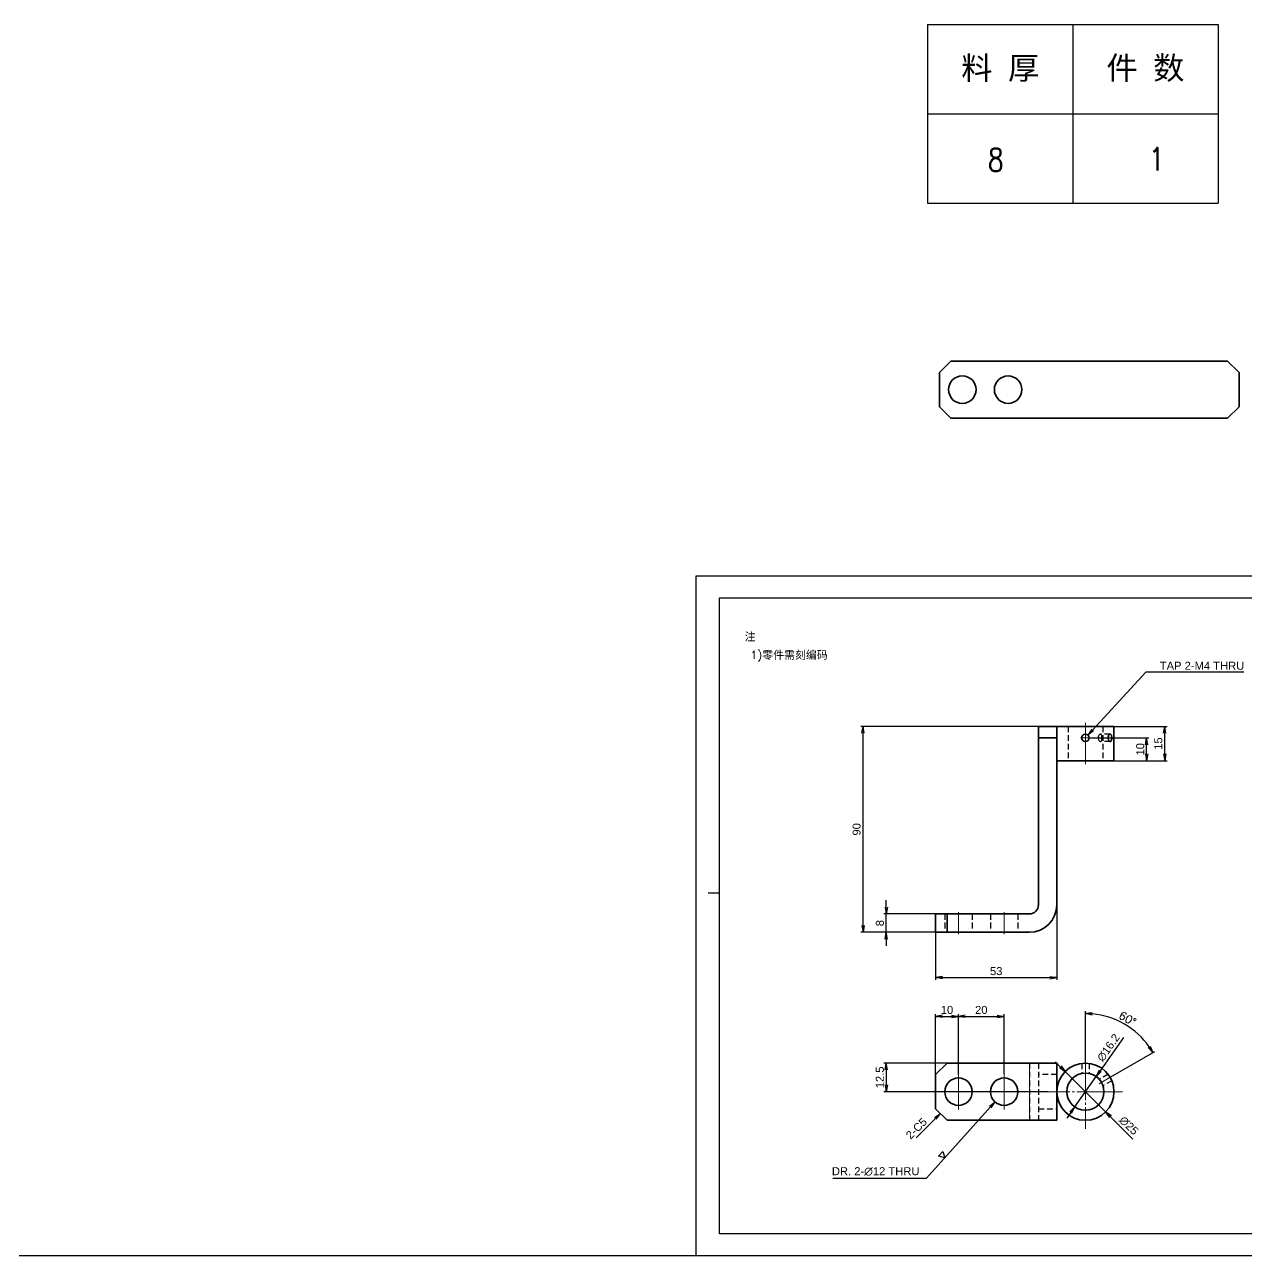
# Model space of a CAD drawing. Header units: millimetres. Extents: x 1842 to 16330, y -758 to 3963.
# Drawn here: x 4626 to 5160, y 2038 to 2576 of the extents above; entities that cross this region are included whole.
import ezdxf
from ezdxf.enums import TextEntityAlignment as Align

# ---------------------------------------------------------------- set-up
doc = ezdxf.new("R2010")
doc.units = ezdxf.units.MM
doc.linetypes.add('CENTER-HOKUTO', pattern=[23, 20, -1, 1, -1])
doc.linetypes.add('HIDDEN-HOKUTO', pattern=[3.8, 2.5, -1.3])
doc.layers.add('AM_7', color=2, linetype='CENTER-HOKUTO', lineweight=30)
doc.layers.add('AM_HID', color=1, linetype='HIDDEN-HOKUTO', lineweight=25)
doc.layers.add('title_frame', color=7, linetype='Continuous')
doc.layers.add('word_dim', color=253, linetype='Continuous')
doc.styles.add('DIM', font='romans.shx', dxfattribs={"width": 0.8, "bigfont": 'bigfont.shx'})
doc.styles.get("Standard").update_dxf_attribs({"font": 'arial.ttf'})
doc.dimstyles.new('RS1-1', dxfattribs={"dimtxt": 3.5, "dimasz": 3, "dimexe": 1, "dimexo": 0, "dimgap": 1, "dimtad": 3, "dimdsep": 46, "dimtxsty": 'Standard', "dimblk1": 'OPEN', "dimblk2": 'OPEN', "dimsah": 1, "dimcen": 0, "dimclrd": 256, "dimclre": 256, "dimclrt": 3, "dimazin": 2, "dimtfac": 1, "dimtmove": 0, "dimatfit": 3, "dimldrblk": 'OPEN', "dimfxl": 0, "dimtolj": 1, "dimtzin": 0, "dimarcsym": 0})

# ---------------------------------------------------------------- blocks, each defined once
blk = doc.blocks.new('_Open')
at = {"color": 0, "lineweight": -2}
for p, q in [((-1, 0.17), (0, 0)), ((-1, -0.17), (0, 0)), ((0, 0), (-1, 0))]:
    blk.add_line(p, q, dxfattribs=at)
blk = doc.blocks.new('*D97')
at = {"layer": 'DEFPOINTS', "color": 0, "linetype": 'Continuous', "ltscale": 2, "transparency": 16777216}
for p in [(5077.11, 2191.13), (5024.11, 2179.13), (5077.11, 2159.35)]:
    blk.add_point(p, dxfattribs=at)
at = {"layer": 'word_dim', "linetype": 'Continuous', "lineweight": -2, "ltscale": 2, "transparency": 16777216}
for p, q in [((5077.11, 2191.13), (5077.11, 2158.35)), ((5024.11, 2179.13), (5024.11, 2158.35)), ((5027.11, 2159.35), (5074.11, 2159.35))]:
    blk.add_line(p, q, dxfattribs=at)
at = {"layer": 'word_dim', "linetype": 'Continuous', "lineweight": -2, "ltscale": 2, "transparency": 16777216, "xscale": 3, "yscale": 3, "zscale": 3, "rotation": 180}
blk.add_blockref('_Open', (5024.11, 2159.35), dxfattribs=at)
at = {"layer": 'word_dim', "linetype": 'Continuous', "lineweight": -2, "ltscale": 2, "transparency": 16777216, "xscale": 3, "yscale": 3, "zscale": 3}
blk.add_blockref('_Open', (5077.11, 2159.35), dxfattribs=at)
at = {"layer": 'word_dim', "color": 3, "linetype": 'Continuous', "ltscale": 2, "transparency": 16777216, "insert": (5050.61, 2162.14), "char_height": 3.5, "attachment_point": 5}
blk.add_mtext('\\A1;53', dxfattribs=at)
blk = doc.blocks.new('*D98')
at = {"layer": 'DEFPOINTS', "color": 0, "linetype": 'Continuous', "ltscale": 2, "transparency": 16777216}
for p in [(5002.55, 2187.13), (5024.11, 2187.13), (5024.11, 2179.13)]:
    blk.add_point(p, dxfattribs=at)
at = {"layer": 'word_dim', "linetype": 'Continuous', "lineweight": -2, "ltscale": 2, "transparency": 16777216}
for p, q in [((5002.55, 2190.13), (5002.55, 2193.13)), ((5024.11, 2187.13), (5001.55, 2187.13)), ((5002.55, 2179.13), (5002.55, 2187.13)), ((5024.11, 2179.13), (5001.55, 2179.13)), ((5002.55, 2176.13), (5002.55, 2173.13))]:
    blk.add_line(p, q, dxfattribs=at)
at = {"layer": 'word_dim', "linetype": 'Continuous', "lineweight": -2, "ltscale": 2, "transparency": 16777216, "xscale": 3, "yscale": 3, "zscale": 3}
for p, rotation in [((5002.55, 2187.13), 270), ((5002.55, 2179.13), 90)]:
    blk.add_blockref('_Open', p, dxfattribs=dict(at, rotation=rotation))
at = {"layer": 'word_dim', "color": 3, "linetype": 'Continuous', "ltscale": 2, "transparency": 16777216, "insert": (4999.76, 2183.13), "char_height": 3.5, "attachment_point": 5, "rotation": 90}
blk.add_mtext('\\A1;8', dxfattribs=at)
blk = doc.blocks.new('*D100')
at = {"layer": 'DEFPOINTS', "color": 0, "linetype": 'Continuous', "ltscale": 2, "transparency": 16777216}
for p in [(4992.39, 2269.13), (5069.11, 2269.13), (5024.11, 2179.13)]:
    blk.add_point(p, dxfattribs=at)
at = {"layer": 'word_dim', "linetype": 'Continuous', "lineweight": -2, "ltscale": 2, "transparency": 16777216}
for p, q in [((5069.11, 2269.13), (4991.39, 2269.13)), ((4992.39, 2182.13), (4992.39, 2266.13)), ((5024.11, 2179.13), (4991.39, 2179.13))]:
    blk.add_line(p, q, dxfattribs=at)
at = {"layer": 'word_dim', "linetype": 'Continuous', "lineweight": -2, "ltscale": 2, "transparency": 16777216, "xscale": 3, "yscale": 3, "zscale": 3}
for p, rotation in [((4992.39, 2269.13), 90), ((4992.39, 2179.13), 270)]:
    blk.add_blockref('_Open', p, dxfattribs=dict(at, rotation=rotation))
at = {"layer": 'word_dim', "color": 3, "linetype": 'Continuous', "ltscale": 2, "transparency": 16777216, "insert": (4989.6, 2224.13), "char_height": 3.5, "attachment_point": 5, "rotation": 90}
blk.add_mtext('\\A1;90', dxfattribs=at)
blk = doc.blocks.new('*D101')
at = {"layer": 'DEFPOINTS', "color": 0, "linetype": 'Continuous', "ltscale": 2, "transparency": 16777216}
for p in [(5101.28, 2269.13), (5124.31, 2269.13), (5100.44, 2254.13)]:
    blk.add_point(p, dxfattribs=at)
at = {"layer": 'word_dim', "linetype": 'Continuous', "lineweight": -2, "ltscale": 2, "transparency": 16777216}
for p, q in [((5101.28, 2269.13), (5125.31, 2269.13)), ((5124.31, 2257.13), (5124.31, 2266.13)), ((5100.44, 2254.13), (5125.31, 2254.13))]:
    blk.add_line(p, q, dxfattribs=at)
at = {"layer": 'word_dim', "linetype": 'Continuous', "lineweight": -2, "ltscale": 2, "transparency": 16777216, "xscale": 3, "yscale": 3, "zscale": 3}
for p, rotation in [((5124.31, 2269.13), 90), ((5124.31, 2254.13), 270)]:
    blk.add_blockref('_Open', p, dxfattribs=dict(at, rotation=rotation))
at = {"layer": 'word_dim', "color": 3, "linetype": 'Continuous', "ltscale": 2, "transparency": 16777216, "insert": (5121.52, 2261.63), "char_height": 3.5, "attachment_point": 5, "rotation": 90}
blk.add_mtext('\\A1;15', dxfattribs=at)
blk = doc.blocks.new('*D102')
at = {"layer": 'DEFPOINTS', "color": 0, "linetype": 'Continuous', "ltscale": 2, "transparency": 16777216}
for p in [(5091.72, 2264.13), (5116.4, 2264.13), (5100.44, 2254.13)]:
    blk.add_point(p, dxfattribs=at)
at = {"layer": 'word_dim', "linetype": 'Continuous', "lineweight": -2, "ltscale": 2, "transparency": 16777216}
for p, q in [((5091.72, 2264.13), (5117.4, 2264.13)), ((5116.4, 2257.13), (5116.4, 2261.13)), ((5100.44, 2254.13), (5117.4, 2254.13))]:
    blk.add_line(p, q, dxfattribs=at)
at = {"layer": 'word_dim', "linetype": 'Continuous', "lineweight": -2, "ltscale": 2, "transparency": 16777216, "xscale": 3, "yscale": 3, "zscale": 3}
for p, rotation in [((5116.4, 2264.13), 90), ((5116.4, 2254.13), 270)]:
    blk.add_blockref('_Open', p, dxfattribs=dict(at, rotation=rotation))
at = {"layer": 'word_dim', "color": 3, "linetype": 'Continuous', "ltscale": 2, "transparency": 16777216, "insert": (5113.61, 2259.13), "char_height": 3.5, "attachment_point": 5, "rotation": 90}
blk.add_mtext('\\A1;10', dxfattribs=at)
blk = doc.blocks.new('*D103')
at = {"layer": 'DEFPOINTS', "color": 0, "linetype": 'Continuous', "ltscale": 2, "transparency": 16777216}
for p in [(5080.75, 2118.26), (5098.48, 2100.63)]:
    blk.add_point(p, dxfattribs=at)
at = {"layer": 'word_dim', "linetype": 'Continuous', "lineweight": -2, "ltscale": 2, "transparency": 16777216}
for p, q in [((5078.63, 2120.37), (5076.5, 2122.49)), ((5080.75, 2118.26), (5098.48, 2100.63)), ((5110.42, 2088.74), (5100.6, 2098.51))]:
    blk.add_line(p, q, dxfattribs=at)
at = {"layer": 'word_dim', "linetype": 'Continuous', "lineweight": -2, "ltscale": 2, "transparency": 16777216, "xscale": 3, "yscale": 3, "zscale": 3}
for p, rotation in [((5080.75, 2118.26), 315.1533317896399), ((5098.48, 2100.63), 135.1533317896399)]:
    blk.add_blockref('_Open', p, dxfattribs=dict(at, rotation=rotation))
at = {"layer": 'word_dim', "color": 3, "linetype": 'Continuous', "ltscale": 2, "transparency": 16777216, "insert": (5108.61, 2094.61), "char_height": 3.5, "attachment_point": 5, "rotation": 315.1533}
blk.add_mtext('\\A1;∅25', dxfattribs=at)
blk = doc.blocks.new('*D104')
at = {"layer": 'DEFPOINTS', "color": 0, "linetype": 'Continuous', "ltscale": 2, "transparency": 16777216}
for p in [(5111.55, 2135.58), (5089.61, 2122.36), (5089.61, 2116.37), (5100.8, 2115.9), (5095.61, 2112.9)]:
    blk.add_point(p, dxfattribs=at)
at = {"layer": 'word_dim', "linetype": 'Continuous', "lineweight": -2, "ltscale": 2, "transparency": 16777216}
for p, q in [((5089.61, 2122.36), (5089.61, 2144.57)), ((5100.8, 2115.9), (5120.04, 2127))]:
    blk.add_line(p, q, dxfattribs=at)
blk.add_arc((5089.61, 2109.44), 34.13, 35.0378, 84.9616, dxfattribs=at)
at = {"layer": 'word_dim', "linetype": 'Continuous', "lineweight": -2, "ltscale": 2, "transparency": 16777216, "xscale": 3, "yscale": 3, "zscale": 3}
for p, rotation in [((5089.61, 2143.57), 177.4808042323587), ((5119.17, 2126.5), 302.5185650280811)]:
    blk.add_blockref('_Open', p, dxfattribs=dict(at, rotation=rotation))
at = {"layer": 'word_dim', "color": 3, "linetype": 'Continuous', "ltscale": 2, "transparency": 16777216, "insert": (5108.05, 2141.38), "char_height": 3.5, "attachment_point": 5, "rotation": 329.9997}
blk.add_mtext('\\A1;{\\Fsimplex|c0;60°}', dxfattribs=at)
blk = doc.blocks.new('*D105')
at = {"layer": 'DEFPOINTS', "color": 0, "linetype": 'Continuous', "ltscale": 2, "transparency": 16777216}
for p in [(5029.11, 2121.94), (5002.55, 2109.44), (5073.36, 2109.44)]:
    blk.add_point(p, dxfattribs=at)
at = {"layer": 'word_dim', "linetype": 'Continuous', "lineweight": -2, "ltscale": 2, "transparency": 16777216}
for p, q in [((5029.11, 2121.94), (5001.55, 2121.94)), ((5002.55, 2118.94), (5002.55, 2112.44)), ((5073.36, 2109.44), (5001.55, 2109.44))]:
    blk.add_line(p, q, dxfattribs=at)
at = {"layer": 'word_dim', "linetype": 'Continuous', "lineweight": -2, "ltscale": 2, "transparency": 16777216, "xscale": 3, "yscale": 3, "zscale": 3}
for p, rotation in [((5002.55, 2121.94), 90), ((5002.55, 2109.44), 270)]:
    blk.add_blockref('_Open', p, dxfattribs=dict(at, rotation=rotation))
at = {"layer": 'word_dim', "color": 3, "linetype": 'Continuous', "ltscale": 2, "transparency": 16777216, "insert": (4999.76, 2115.69), "char_height": 3.5, "attachment_point": 5, "rotation": 90}
blk.add_mtext('\\A1;12.5', dxfattribs=at)
blk = doc.blocks.new('*D106')
at = {"layer": 'DEFPOINTS', "color": 0, "linetype": 'Continuous', "ltscale": 2, "transparency": 16777216}
for p in [(5034.11, 2142.37), (5024.11, 2116.94), (5034.11, 2116.94)]:
    blk.add_point(p, dxfattribs=at)
at = {"layer": 'word_dim', "linetype": 'Continuous', "lineweight": -2, "ltscale": 2, "transparency": 16777216}
for p, q in [((5024.11, 2116.94), (5024.11, 2143.37)), ((5027.11, 2142.37), (5031.11, 2142.37)), ((5034.11, 2116.94), (5034.11, 2143.37))]:
    blk.add_line(p, q, dxfattribs=at)
at = {"layer": 'word_dim', "linetype": 'Continuous', "lineweight": -2, "ltscale": 2, "transparency": 16777216, "xscale": 3, "yscale": 3, "zscale": 3, "rotation": 180}
blk.add_blockref('_Open', (5024.11, 2142.37), dxfattribs=at)
at = {"layer": 'word_dim', "linetype": 'Continuous', "lineweight": -2, "ltscale": 2, "transparency": 16777216, "xscale": 3, "yscale": 3, "zscale": 3}
blk.add_blockref('_Open', (5034.11, 2142.37), dxfattribs=at)
at = {"layer": 'word_dim', "color": 3, "linetype": 'Continuous', "ltscale": 2, "transparency": 16777216, "insert": (5029.11, 2145.16), "char_height": 3.5, "attachment_point": 5}
blk.add_mtext('\\A1;10', dxfattribs=at)
blk = doc.blocks.new('*D107')
at = {"layer": 'DEFPOINTS', "color": 0, "linetype": 'Continuous', "ltscale": 2, "transparency": 16777216}
for p in [(5054.11, 2142.37), (5034.11, 2117.24), (5054.11, 2117.24)]:
    blk.add_point(p, dxfattribs=at)
at = {"layer": 'word_dim', "linetype": 'Continuous', "lineweight": -2, "ltscale": 2, "transparency": 16777216}
for p, q in [((5034.11, 2117.24), (5034.11, 2143.37)), ((5037.11, 2142.37), (5051.11, 2142.37)), ((5054.11, 2117.24), (5054.11, 2143.37))]:
    blk.add_line(p, q, dxfattribs=at)
at = {"layer": 'word_dim', "linetype": 'Continuous', "lineweight": -2, "ltscale": 2, "transparency": 16777216, "xscale": 3, "yscale": 3, "zscale": 3, "rotation": 180}
blk.add_blockref('_Open', (5034.11, 2142.37), dxfattribs=at)
at = {"layer": 'word_dim', "linetype": 'Continuous', "lineweight": -2, "ltscale": 2, "transparency": 16777216, "xscale": 3, "yscale": 3, "zscale": 3}
blk.add_blockref('_Open', (5054.11, 2142.37), dxfattribs=at)
at = {"layer": 'word_dim', "color": 3, "linetype": 'Continuous', "ltscale": 2, "transparency": 16777216, "insert": (5044.11, 2145.16), "char_height": 3.5, "attachment_point": 5}
blk.add_mtext('\\A1;20', dxfattribs=at)
blk = doc.blocks.new('*D108')
at = {"layer": 'DEFPOINTS', "color": 0, "linetype": 'Continuous', "ltscale": 2, "transparency": 16777216}
for p in [(5058.12, 2113.9), (5050.1, 2104.98)]:
    blk.add_point(p, dxfattribs=at)
at = {"layer": 'word_dim', "linetype": 'Continuous', "lineweight": -2, "ltscale": 2, "transparency": 16777216}
for p, q in [((5020.18, 2071.67), (5048.1, 2102.75)), ((4979.15, 2071.67), (5020.18, 2071.67))]:
    blk.add_line(p, q, dxfattribs=at)
at = {"layer": 'word_dim', "linetype": 'Continuous', "lineweight": -2, "ltscale": 2, "transparency": 16777216, "xscale": 3, "yscale": 3, "zscale": 3, "rotation": 48.06381731656955}
blk.add_blockref('_Open', (5050.1, 2104.98), dxfattribs=at)
at = {"layer": 'word_dim', "color": 3, "linetype": 'Continuous', "ltscale": 2, "transparency": 16777216, "insert": (4997.92, 2074.56), "char_height": 3.5, "attachment_point": 5}
blk.add_mtext('\\A1;DR. 2-∅12 THRU', dxfattribs=at)
blk = doc.blocks.new('shiage1')
at = {"layer": 'word_dim', "color": 3, "linetype": 'Continuous'}
for p, q in [((0, 0), (-1.44, 2.5)), ((-1.44, 2.5), (1.44, 2.5)), ((1.44, 2.5), (0, 0))]:
    blk.add_line(p, q, dxfattribs=at)
blk = doc.blocks.new('*D120')
at = {"layer": 'DEFPOINTS', "color": 0, "linetype": 'Continuous', "ltscale": 2, "transparency": 16777216}
for p in [(5090.71, 2265.33), (5088.52, 2262.94)]:
    blk.add_point(p, dxfattribs=at)
at = {"layer": 'word_dim', "linetype": 'Continuous', "lineweight": -2, "ltscale": 2, "transparency": 16777216}
for p, q in [((5116.02, 2292.85), (5092.74, 2267.53)), ((5158.84, 2292.85), (5116.02, 2292.85))]:
    blk.add_line(p, q, dxfattribs=at)
at = {"layer": 'word_dim', "linetype": 'Continuous', "lineweight": -2, "ltscale": 2, "transparency": 16777216, "xscale": 3, "yscale": 3, "zscale": 3, "rotation": 227.4016020829923}
blk.add_blockref('_Open', (5090.71, 2265.33), dxfattribs=at)
at = {"layer": 'word_dim', "color": 3, "linetype": 'Continuous', "ltscale": 2, "transparency": 16777216, "insert": (5140.62, 2295.63), "char_height": 3.5, "attachment_point": 5}
blk.add_mtext('\\A1;TAP 2-M4 THRU', dxfattribs=at)
blk = doc.blocks.new('*D121')
at = {"layer": 'DEFPOINTS', "color": 0, "linetype": 'Continuous', "ltscale": 2, "transparency": 16777216}
for p in [(5094.3, 2116.05), (5084.93, 2102.83)]:
    blk.add_point(p, dxfattribs=at)
at = {"layer": 'word_dim', "linetype": 'Continuous', "lineweight": -2, "ltscale": 2, "transparency": 16777216}
for p, q in [((5106.35, 2133.08), (5096.03, 2118.5)), ((5084.93, 2102.83), (5094.3, 2116.05)), ((5083.2, 2100.38), (5081.47, 2097.93))]:
    blk.add_line(p, q, dxfattribs=at)
at = {"layer": 'word_dim', "linetype": 'Continuous', "lineweight": -2, "ltscale": 2, "transparency": 16777216, "xscale": 3, "yscale": 3, "zscale": 3}
for p, rotation in [((5094.3, 2116.05), 234.6956964524149), ((5084.93, 2102.83), 54.69569645241491)]:
    blk.add_blockref('_Open', p, dxfattribs=dict(at, rotation=rotation))
at = {"layer": 'word_dim', "color": 3, "linetype": 'Continuous', "ltscale": 2, "transparency": 16777216, "insert": (5099.7, 2128.68), "char_height": 3.5, "attachment_point": 5, "rotation": 54.6957}
blk.add_mtext('\\A1;∅16.2', dxfattribs=at)
blk = doc.blocks.new('*T257')
at = {"color": 0, "linetype": 'ByBlock', "lineweight": -2, "transparency": 16777216}
for p, q in [((0, 0), (127, 0)), ((0, 0), (0, -78)), ((63.5, 0), (63.5, -78)), ((127, 0), (127, -78)), ((0, -39), (127, -39)), ((0, -78), (127, -78))]:
    blk.add_line(p, q, dxfattribs=at)
at = {"color": 0, "transparency": 16777216, "char_height": 10, "width": 60.5, "attachment_point": 5}
for s, insert in [('{\\fSimSun|b0|i0|c134|p2;料 厚}', (31.75, -19.5)), ('{\\fSimSun|b0|i0|c134|p2;件 数}', (95.25, -19.5))]:
    blk.add_mtext(s, dxfattribs=dict(at, insert=insert))
blk = doc.blocks.new('拆图参数')
blk.add_blockref('*T257', (-63.5, 78))
at = {"style": 'DIM', "width": 0.8}
blk.add_attdef('6', text='', height=10, dxfattribs=at).set_placement((-37.13, 18.91), align=Align.MIDDLE_LEFT)
blk.add_attdef('1', text='', height=10, dxfattribs=at).set_placement((36.65, 19.27), align=Align.MIDDLE_CENTER)

msp = doc.modelspace()

# ---------------------------------------------------------------- linework, layer by layer
at = {"color": 7, "lineweight": 35, "ltscale": 0.176777}
for p, q in [((5030.808, 2428.852), (5025.808, 2423.852)), ((5030.808, 2403.852), (5025.808, 2408.852)), ((5029.115, 2121.941), (5024.115, 2116.941)), ((5029.115, 2096.941), (5024.115, 2101.941))]:
    msp.add_line(p, q, dxfattribs=at)
at = {"color": 7, "lineweight": 35}
for p, q in [((5030.808, 2428.852), (5151.808, 2428.852)), ((5156.808, 2408.852), (5151.808, 2403.852)), ((5151.808, 2403.852), (5030.808, 2403.852)), ((5077.115, 2269.133), (5100.44, 2269.133)), ((5069.115, 2191.133), (5069.115, 2264.133)), ((5077.115, 2191.133), (5077.115, 2264.133)), ((5077.115, 2254.133), (5100.44, 2254.133)), ((5065.115, 2187.133), (5029.115, 2187.133)), ((5029.115, 2179.133), (5065.115, 2179.133)), ((5029.115, 2121.941), (5065.115, 2121.941)), ((5077.115, 2121.941), (5077.115, 2096.941)), ((5065.115, 2096.941), (5029.115, 2096.941))]:
    msp.add_line(p, q, dxfattribs=at)
at = {"color": 7, "lineweight": 35, "ltscale": 0.375}
for p, q in [((5151.808, 2428.852), (5156.808, 2423.852)), ((5025.808, 2423.852), (5025.808, 2408.852)), ((5156.808, 2423.852), (5156.808, 2408.852)), ((5102.115, 2269.133), (5102.115, 2254.133)), ((5024.115, 2116.941), (5024.115, 2101.941))]:
    msp.add_line(p, q, dxfattribs=at)
at = {"color": 7, "lineweight": 35, "ltscale": 0.2}
for p, q in [((5077.115, 2269.133), (5069.115, 2269.133)), ((5069.115, 2264.133), (5077.115, 2264.133)), ((5024.115, 2187.133), (5024.115, 2179.133)), ((5029.115, 2187.133), (5029.115, 2179.133))]:
    msp.add_line(p, q, dxfattribs=at)
at = {"color": 7, "lineweight": 35, "ltscale": 0.125}
for p, q in [((5069.115, 2264.133), (5069.115, 2269.133)), ((5077.115, 2264.133), (5077.115, 2269.133)), ((5029.115, 2187.133), (5024.115, 2187.133)), ((5029.115, 2179.133), (5024.115, 2179.133))]:
    msp.add_line(p, q, dxfattribs=at)
at = {"color": 7, "lineweight": 35, "ltscale": 0.04187}
for p, q in [((5100.44, 2269.133), (5102.115, 2269.133)), ((5100.44, 2254.133), (5102.115, 2254.133))]:
    msp.add_line(p, q, dxfattribs=at)
at = {"color": 7, "lineweight": 35, "ltscale": 0.3}
for p, q in [((5065.115, 2121.941), (5077.115, 2121.941)), ((5077.115, 2096.941), (5065.115, 2096.941))]:
    msp.add_line(p, q, dxfattribs=at)
at = {"color": 7, "lineweight": 13}
msp.add_line((5065.115, 2121.941), (5065.115, 2096.941), dxfattribs=at)
msp.add_line((1841.956, 2037.875), (14508.801, 2037.875))
at = {"color": 7, "lineweight": 35}
for points in [[(5099.659, 2264.91), (5099.767, 2265.177), (5099.905, 2265.408), (5100.036, 2265.561), (5100.18, 2265.674), (5100.309, 2265.733), (5100.44, 2265.754)], [(5101.081, 2263.356), (5101.151, 2263.885), (5101.148, 2264.436), (5101.07, 2264.96), (5100.977, 2265.254), (5100.85, 2265.497), (5100.73, 2265.636), (5100.592, 2265.724), (5100.44, 2265.754)], [(5099.659, 2264.91), (5099.55, 2264.381), (5099.556, 2263.827), (5099.676, 2263.304), (5099.836, 2262.961), (5100.044, 2262.697), (5100.282, 2262.541), (5100.44, 2262.512)], [(5101.081, 2263.356), (5100.988, 2263.036), (5100.854, 2262.773), (5100.682, 2262.592), (5100.565, 2262.532), (5100.44, 2262.512)]]:
    msp.add_lwpolyline(points, dxfattribs=at)
for centre, radius in [((5035.808, 2416.352), 6), ((5055.808, 2416.352), 6), ((5089.615, 2264.133), 1.621), ((5089.615, 2109.441), 12.5), ((5034.115, 2109.441), 6), ((5054.115, 2109.441), 6), ((5089.615, 2109.441), 8.1)]:
    msp.add_circle(centre, radius, dxfattribs=at)
for radius in [4, 12]:
    msp.add_arc((5065.115, 2191.133), radius, 270, 0, dxfattribs=at)
at = {"layer": 'AM_7', "lineweight": 13}
for p, q in [((5089.615, 2270.633), (5089.615, 2252.633)), ((5089.615, 2266.24), (5089.615, 2262.025)), ((5091.722, 2264.133), (5087.507, 2264.133)), ((5034.115, 2187.933), (5034.115, 2178.332)), ((5054.115, 2187.933), (5054.115, 2178.332)), ((5089.615, 2125.691), (5089.615, 2093.191)), ((5089.615, 2122.359), (5089.615, 2116.366)), ((5034.115, 2117.241), (5034.115, 2101.641)), ((5054.115, 2117.241), (5054.115, 2101.641)), ((5100.802, 2115.9), (5095.612, 2112.903)), ((5041.915, 2109.441), (5026.315, 2109.441)), ((5061.915, 2109.441), (5046.315, 2109.441)), ((5105.865, 2109.441), (5073.365, 2109.441))]:
    msp.add_line(p, q, dxfattribs=at)
at = {"layer": 'AM_HID', "color": 1}
for p, q in [((5077.115, 2269.133), (5077.115, 2254.133)), ((5082.014, 2269.133), (5082.014, 2254.133)), ((5100.44, 2265.754), (5096.197, 2265.754)), ((5097.215, 2269.133), (5097.215, 2254.133)), ((5077.115, 2264.133), (5069.115, 2264.133)), ((5100.44, 2262.512), (5096.197, 2262.512)), ((5028.115, 2187.133), (5028.115, 2179.133)), ((5029.115, 2187.133), (5029.115, 2179.133)), ((5040.115, 2187.133), (5040.115, 2179.133)), ((5048.115, 2187.133), (5048.115, 2179.133)), ((5060.115, 2187.133), (5060.115, 2179.133)), ((5065.115, 2121.941), (5065.115, 2096.941)), ((5069.115, 2121.941), (5069.115, 2096.941)), ((5087.993, 2121.835), (5087.993, 2117.377)), ((5091.236, 2121.835), (5091.236, 2117.377)), ((5077.115, 2116.941), (5069.115, 2116.941)), ((5099.538, 2117.042), (5095.677, 2114.812)), ((5101.159, 2114.234), (5097.298, 2112.005)), ((5069.115, 2101.941), (5077.115, 2101.941))]:
    msp.add_line(p, q, dxfattribs=at)
for points in [[(5095.369, 2264.91), (5095.483, 2265.167), (5095.626, 2265.391), (5095.772, 2265.554), (5095.93, 2265.673), (5096.064, 2265.733), (5096.197, 2265.754)], [(5096.791, 2263.356), (5096.849, 2263.885), (5096.847, 2264.436), (5096.782, 2264.96), (5096.698, 2265.269), (5096.575, 2265.52), (5096.47, 2265.644), (5096.347, 2265.723), (5096.197, 2265.754)], [(5095.369, 2264.91), (5095.247, 2264.381), (5095.255, 2263.826), (5095.389, 2263.303), (5095.593, 2262.919), (5095.855, 2262.642), (5096.026, 2262.545), (5096.197, 2262.512)], [(5096.791, 2263.356), (5096.712, 2263.036), (5096.594, 2262.773), (5096.433, 2262.592), (5096.32, 2262.532), (5096.197, 2262.512)]]:
    msp.add_lwpolyline(points, dxfattribs=at)
at = {"layer": 'title_frame'}
msp.add_line((4924.666, 2196.375), (4929.666, 2196.375), dxfattribs=at)
at = {"layer": 'title_frame', "color": 4}
msp.add_lwpolyline([(5339.341, 2334.875), (4919.341, 2334.875), (4919.341, 2037.875), (5339.341, 2037.875)], close=True, dxfattribs=at)
at = {"layer": 'title_frame'}
msp.add_lwpolyline([(4929.666, 2325.412), (5329.016, 2325.412), (5329.016, 2047.337), (4929.666, 2047.337)], close=True, dxfattribs=at)

# ---------------------------------------------------------------- block references
msp.add_blockref('拆图参数', (5084.139, 2497.936)).add_auto_attribs({'1': '1', '6': '8'})
at = {"layer": 'word_dim', "color": 3, "linetype": 'Continuous', "ltscale": 2, "rotation": 48.06381731653048}
msp.add_blockref('shiage1', (5028.196, 2080.59), dxfattribs=at)

# ---------------------------------------------------------------- texts
at = {"ltscale": 2, "char_height": 3.5, "attachment_point": 1}
for s, insert, width in [('{\\fSimSun|b0|i0|c134|p2;\\C3;注}', (4940.632, 2310.118), 10.36469), ('{\\Fromans,bigfont|c134;\\C3;1)\\fSimSun|b0|i0|c134|p2;零件需刻编码}', (4943.198, 2302.11), 96.90613)]:
    msp.add_mtext(s, dxfattribs=dict(at, insert=insert, width=width))
at = {"layer": 'word_dim', "color": 3, "linetype": 'Continuous', "ltscale": 2}
msp.add_text('2-C5', height=3.5, rotation=45, dxfattribs=at).set_placement((5013.218, 2088.39))

# ---------------------------------------------------------------- dimensions: what is measured, and where the dimension line sits
dim = msp.add_diameter_dim_2p(p1=(5088.517, 2262.939), p2=(5090.712, 2265.326), text='TAP 2-M4 THRU', dimstyle='RS1-1', override={"dimtoh": 1, "dimtofl": 0}, dxfattribs=at)
dim.commit()
dim.dimension.update_dxf_attribs({"geometry": '*D120', "text_midpoint": (5140.617, 2292.846), "dimtype": 163})
for base, p1, p2, picture, middle in [((4992.386, 2269.133), (5024.115, 2179.133), (5069.115, 2269.133), '*D100', (4989.599, 2224.133)), ((5124.307, 2269.133), (5100.44, 2254.133), (5101.277, 2269.133), '*D101', (5121.52, 2261.633)), ((5116.402, 2264.133), (5100.44, 2254.133), (5091.722, 2264.133), '*D102', (5113.615, 2259.133)), ((5002.551, 2187.133), (5024.115, 2179.133), (5024.115, 2187.133), '*D98', (4999.764, 2183.133))]:
    dim = msp.add_linear_dim(base=base, p1=p1, p2=p2, angle=90, dimstyle='RS1-1', dxfattribs=at)
    dim.commit()
    dim.dimension.update_dxf_attribs({"geometry": picture, "text_midpoint": middle})
dim = msp.add_linear_dim(base=(5077.115, 2159.354), p1=(5024.115, 2179.133), p2=(5077.115, 2191.133), dimstyle='RS1-1', dxfattribs=at)
dim.commit()
dim.dimension.update_dxf_attribs({"geometry": '*D97', "text_midpoint": (5050.615, 2159.354), "dimtype": 160})
at = {"layer": 'word_dim', "linetype": 'Continuous', "ltscale": 2}
for base, p1, p2, picture, middle in [((5034.115, 2142.374), (5024.115, 2116.941), (5034.115, 2116.941), '*D106', (5029.115, 2145.161)), ((5054.115, 2142.374), (5034.115, 2117.241), (5054.115, 2117.241), '*D107', (5044.115, 2145.161))]:
    dim = msp.add_linear_dim(base=base, p1=p1, p2=p2, dimstyle='RS1-1', dxfattribs=at)
    dim.commit()
    dim.dimension.update_dxf_attribs({"geometry": picture, "text_midpoint": middle})
at = {"layer": 'word_dim', "color": 3, "linetype": 'Continuous', "ltscale": 2}
dim = msp.add_angular_dim_2l(base=(5111.551, 2135.583), line1=((5089.615, 2122.359), (5089.615, 2116.366)), line2=((5100.802, 2115.9), (5095.612, 2112.903)), text='{\\Fsimplex|c0;<>}', dimstyle='RS1-1', dxfattribs=at)
dim.commit()
dim.dimension.update_dxf_attribs({"geometry": '*D104', "text_midpoint": (5108.053, 2141.377)})
for p1, p2, picture, middle in [((5084.933, 2102.83), (5094.296, 2116.051), '*D121', (5099.704, 2128.68)), ((5080.752, 2118.256), (5098.477, 2100.625), '*D103', (5108.611, 2094.615))]:
    dim = msp.add_diameter_dim_2p(p1=p1, p2=p2, dimstyle='RS1-1', dxfattribs=at)
    dim.commit()
    dim.dimension.update_dxf_attribs({"geometry": picture, "text_midpoint": middle})
at = {"layer": 'word_dim', "linetype": 'Continuous', "ltscale": 2}
dim = msp.add_linear_dim(base=(5002.551, 2109.441), p1=(5029.115, 2121.941), p2=(5073.365, 2109.441), angle=90, dimstyle='RS1-1', dxfattribs=at)
dim.commit()
dim.dimension.update_dxf_attribs({"geometry": '*D105', "text_midpoint": (4999.764, 2115.691)})
dim = msp.add_diameter_dim_2p(p1=(5058.124, 2113.904), p2=(5050.105, 2104.977), text='DR. 2-<> THRU', dimstyle='RS1-1', override={"dimtoh": 1, "dimtofl": 0}, dxfattribs=at)
dim.commit()
dim.dimension.update_dxf_attribs({"geometry": '*D108', "text_midpoint": (4997.916, 2071.671), "dimtype": 163})

# ---------------------------------------------------------------- leaders
at = {"layer": 'word_dim', "linetype": 'Continuous'}
msp.add_leader([(5026.192, 2099.864), (5015.585, 2089.257)], dimstyle='RS1-1', dxfattribs=at)

doc.saveas('drawing.dxf')
